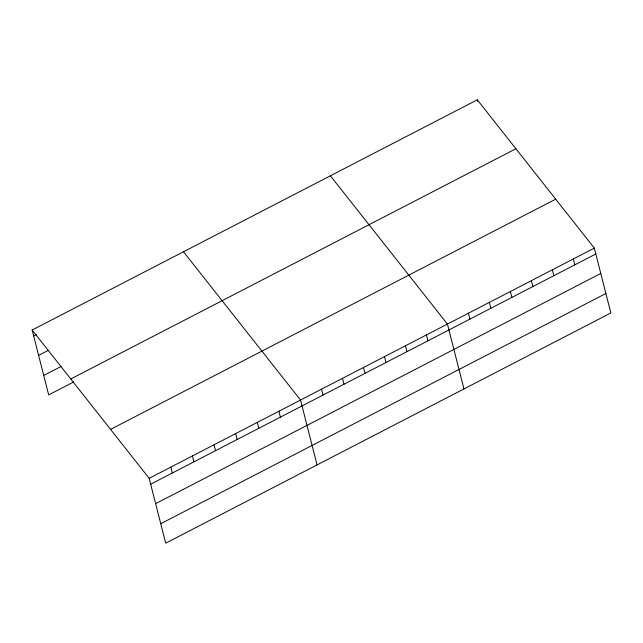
<?xml version="1.0" encoding="UTF-8"?>
<svg xmlns="http://www.w3.org/2000/svg" width="643" height="643" viewBox="0 0 643 643"><rect width="100%" height="100%" fill="white"/><g stroke="black" fill="none" stroke-linecap="round" stroke-linejoin="round"><path stroke-width="0.96" d="M32.15 330.036L477.291 99.818L594.317 248.102L610.85 312.964L165.709 543.182L149.176 478.32L32.15 330.036L48.683 394.898L73.76 381.926M33.653 335.927L36.249 334.585M38.612 355.386L48.129 350.467M43.724 375.44L61.021 366.494M70.77 378.968L515.911 148.75M110.556 429.387L555.697 199.169M149.176 478.32L594.317 248.102M150.679 484.203L595.82 253.993M155.638 503.67L600.779 273.452M160.75 523.715L605.891 293.505M330.398 175.788L447.424 324.072L463.957 388.935M183.496 251.767L300.522 400.042L317.055 464.905M573.331 258.952L574.834 264.844M552.345 269.811L553.848 275.694M531.359 280.661L532.862 286.545M477.291 99.818L477.717 101.506M510.373 291.512L511.876 297.404M489.387 302.371L490.89 308.254M468.409 313.221L469.904 319.105M426.438 334.923L427.933 340.814M405.452 345.781L406.955 351.665M384.466 356.632L385.969 362.523M363.48 367.483L364.983 373.374M342.494 378.341L343.997 384.225M321.508 389.192L323.011 395.075M278.901 411.223L280.404 417.114M257.28 422.411L258.783 428.294M235.659 433.591L237.163 439.474M214.039 444.771L215.542 450.663M192.418 455.951L193.921 461.843M170.797 467.139L172.3 473.023"/></g></svg>
